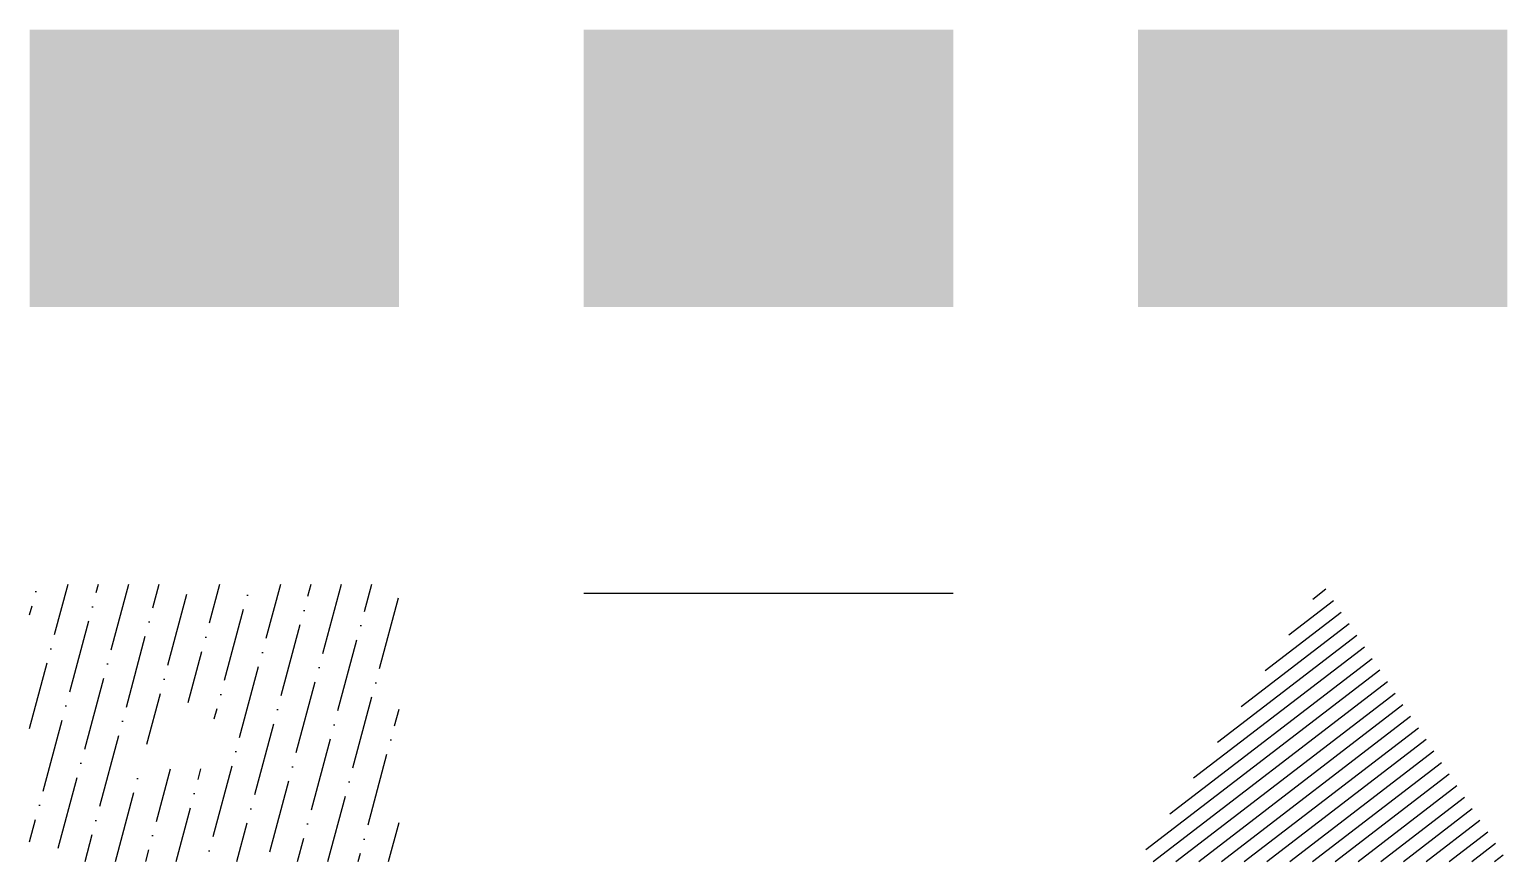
# Model space of a CAD drawing. Header units: metres. Extents: x 452345.1 to 452425.1, y 4412345.5 to 4412390.5.
import ezdxf

# ---------------------------------------------------------------- set-up
doc = ezdxf.new("R2010")
doc.units = ezdxf.units.M
doc.layers.add('Tarama', color=7, linetype='Continuous', lineweight=25)
doc.layers.add('Yapı', color=43, linetype='Continuous', lineweight=25, true_color=0xe5a84d)

msp = doc.modelspace()

# ---------------------------------------------------------------- hatches: boundary and pattern name
at = {"layer": 'Tarama'}
h = msp.add_hatch(color=256, dxfattribs=at)
h.set_gradient(color1=(255, 255, 255), color2=(127, 178, 229), tint=1, name='INVSPHERICAL')
h.paths.add_polyline_path([(452375.125, 4412375.5), (452395.125, 4412375.5), (452395.125, 4412390.5), (452375.125, 4412390.5)])
h = msp.add_hatch(dxfattribs=at)
h.set_pattern_fill('KAROLAJ', color=256, scale=2, style=0, pattern_type=2)
h.set_pattern_definition([(0, (0, 0), (0, 20), []), (90, (4, 1), (-20, 0), [20, -20])])
h.paths.add_polyline_path([(452375.125, 4412345.5), (452395.125, 4412345.5), (452395.125, 4412360.5), (452375.125, 4412360.5)])
at = {"layer": 'Yapı', "true_color": 0x0000ff}
h = msp.add_hatch(color=5, dxfattribs=at)
h.set_gradient(color1=(0, 0, 255), rotation=210, tint=1)
h.paths.add_polyline_path([(452345.125, 4412375.5), (452365.125, 4412375.5), (452365.125, 4412390.5), (452345.125, 4412390.5)])
at = {"layer": 'Yapı', "true_color": 0xe5a84d}
h = msp.add_hatch(color=43, dxfattribs=at)
h.set_gradient(color1=(229, 168, 77), color2=(229, 72, 77), rotation=90, tint=1, name='CYLINDER')
h.paths.add_polyline_path([(452405.125, 4412375.5), (452425.125, 4412375.5), (452425.125, 4412390.5), (452405.125, 4412390.5)])
at = {"layer": 'Yapı', "true_color": 0xe5484d}
h = msp.add_hatch(dxfattribs=at)
h.set_pattern_fill('ANSI36', color=13, scale=0.5, angle=30, style=0)
h.paths.add_polyline_path([(452345.125, 4412345.5), (452365.125, 4412345.5), (452365.125, 4412360.5), (452345.125, 4412360.5)])
h.paths.add_polyline_path([(452350.125, 4412350.5), (452355.125, 4412350.5), (452355.125, 4412355.5)], flags=0)
at = {"layer": 'Yapı'}
h = msp.add_hatch(dxfattribs=at)
h.set_pattern_fill('_USER', color=256, scale=0.75, angle=37.5, style=0, pattern_type=0)
h.set_pattern_definition([(37.5, (0, 0), (-0.45657107176, 0.59501500522), [])])
h.paths.add_polyline_path([(452405.125, 4412345.5), (452425.125, 4412345.5), (452415.125, 4412360.5)])

doc.saveas('drawing.dxf')
